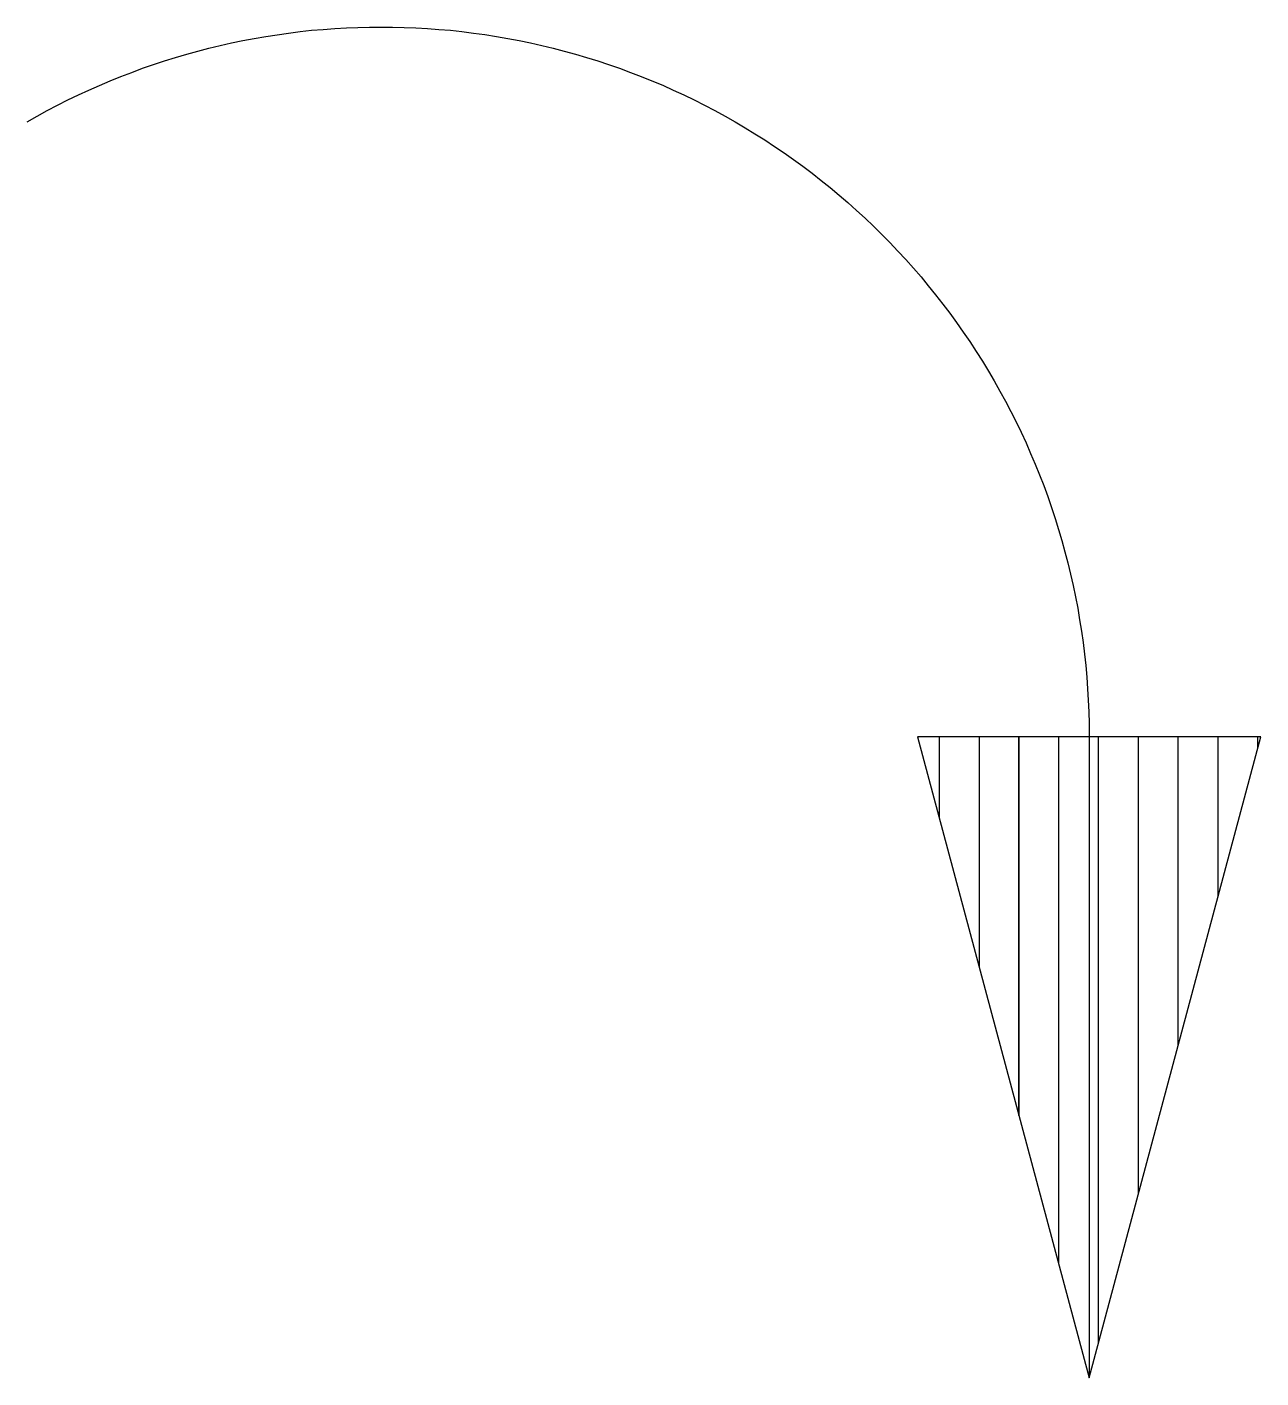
# Model space of a CAD drawing. Extents: x -8.9 to 1.5, y 0 to 11.3.
import ezdxf

# ---------------------------------------------------------------- set-up
doc = ezdxf.new("R2010")
doc.units = 0
doc.header["$MEASUREMENT"] = 0
doc.layers.add('SCD_DRAW', color=11, linetype='CONTINUOUS')

msp = doc.modelspace()

# ---------------------------------------------------------------- linework, layer by layer
at = {"layer": 'SCD_DRAW', "color": 6, "linetype": 'CONTINUOUS'}
for p, q in [((-6.107694, 11.330718), (-6.010674, 11.333688)), ((-6.010674, 11.333688), (-5.913654, 11.333688)), ((-5.913654, 11.333688), (-5.816634, 11.333688)), ((-5.816634, 11.333688), (-5.718624, 11.330718)), ((-7.166994, 11.200038), (-7.071954, 11.219838)), ((-7.071954, 11.219838), (-6.976914, 11.237658)), ((-6.976914, 11.237658), (-6.880884, 11.254488)), ((-6.880884, 11.254488), (-6.784854, 11.269338)), ((-6.784854, 11.269338), (-6.688824, 11.283198)), ((-6.688824, 11.283198), (-6.591804, 11.295078)), ((-6.591804, 11.295078), (-6.495774, 11.305968)), ((-6.495774, 11.305968), (-6.398754, 11.313888)), ((-6.398754, 11.313888), (-6.301734, 11.321808)), ((-6.301734, 11.321808), (-6.204714, 11.326758)), ((-6.204714, 11.326758), (-6.107694, 11.330718)), ((-5.718624, 11.330718), (-5.621604, 11.326758)), ((-5.621604, 11.326758), (-5.524584, 11.321808)), ((-5.524584, 11.321808), (-5.427564, 11.313888)), ((-5.427564, 11.313888), (-5.331534, 11.305968)), ((-5.331534, 11.305968), (-5.234514, 11.295078)), ((-5.234514, 11.295078), (-5.138484, 11.283198)), ((-5.138484, 11.283198), (-5.041464, 11.270328)), ((-5.041464, 11.270328), (-4.945434, 11.254488)), ((-4.945434, 11.254488), (-4.850394, 11.238648)), ((-4.850394, 11.238648), (-4.754364, 11.219838)), ((-4.754364, 11.219838), (-4.659324, 11.200038)), ((-7.637244, 11.078268), (-7.544184, 11.105988)), ((-7.544184, 11.105988), (-7.451124, 11.131728)), ((-7.451124, 11.131728), (-7.357074, 11.156478)), ((-7.357074, 11.156478), (-7.262034, 11.179248)), ((-7.262034, 11.179248), (-7.166994, 11.200038)), ((-4.659324, 11.200038), (-4.564284, 11.179248)), ((-4.564284, 11.179248), (-4.470234, 11.156478)), ((-4.470234, 11.156478), (-4.376184, 11.131728)), ((-4.376184, 11.131728), (-4.282134, 11.105988)), ((-4.282134, 11.105988), (-4.189074, 11.078268)), ((-7.914444, 10.987188), (-7.822374, 11.018868)), ((-7.822374, 11.018868), (-7.730304, 11.049558)), ((-7.730304, 11.049558), (-7.637244, 11.078268)), ((-4.189074, 11.078268), (-4.096014, 11.049558)), ((-4.096014, 11.049558), (-4.003944, 11.018868)), ((-4.003944, 11.018868), (-3.911874, 10.987188)), ((-8.275794, 10.843638), (-8.186694, 10.882248)), ((-8.186694, 10.882248), (-8.096604, 10.917888)), ((-8.096604, 10.917888), (-8.005524, 10.953528)), ((-8.005524, 10.953528), (-7.914444, 10.987188)), ((-3.911874, 10.987188), (-3.820794, 10.953528)), ((-3.820794, 10.953528), (-3.730704, 10.918878)), ((-3.730704, 10.918878), (-3.640614, 10.882248)), ((-3.640614, 10.882248), (-3.550524, 10.844628)), ((-8.453004, 10.763448), (-8.364894, 10.805028)), ((-8.364894, 10.805028), (-8.275794, 10.843638)), ((-3.550524, 10.844628), (-3.461424, 10.805028)), ((-3.461424, 10.805028), (-3.373314, 10.763448)), ((-8.713374, 10.632768), (-8.627244, 10.677318)), ((-8.627244, 10.677318), (-8.540124, 10.721868)), ((-8.540124, 10.721868), (-8.453004, 10.763448)), ((-3.373314, 10.763448), (-3.286194, 10.721868)), ((-3.286194, 10.721868), (-3.199074, 10.678308)), ((-3.199074, 10.678308), (-3.112944, 10.632768)), ((-8.883654, 10.538718), (-8.798514, 10.586238)), ((-8.798514, 10.586238), (-8.713374, 10.632768)), ((-3.112944, 10.632768), (-3.027804, 10.586238)), ((-3.027804, 10.586238), (-2.943654, 10.538718)), ((-2.943654, 10.538718), (-2.859504, 10.489218)), ((-2.859504, 10.489218), (-2.776344, 10.438728)), ((-2.776344, 10.438728), (-2.694174, 10.386258)), ((-2.694174, 10.386258), (-2.612994, 10.332798)), ((-2.612994, 10.332798), (-2.532804, 10.278348)), ((-2.532804, 10.278348), (-2.453604, 10.222908)), ((-2.453604, 10.222908), (-2.374404, 10.165488)), ((-2.374404, 10.165488), (-2.297184, 10.107078)), ((-2.297184, 10.107078), (-2.220954, 10.046688)), ((-2.220954, 10.046688), (-2.144724, 9.986298)), ((-2.144724, 9.986298), (-2.070474, 9.923928)), ((-2.070474, 9.923928), (-1.997214, 9.860568)), ((-1.997214, 9.860568), (-1.923954, 9.795228)), ((-1.923954, 9.795228), (-1.852674, 9.729888)), ((-1.852674, 9.729888), (-1.782384, 9.662568)), ((-1.782384, 9.662568), (-1.713084, 9.594258)), ((-1.713084, 9.594258), (-1.644774, 9.524958)), ((-1.644774, 9.524958), (-1.577454, 9.454668)), ((-1.577454, 9.454668), (-1.512114, 9.383388)), ((-1.512114, 9.383388), (-1.447764, 9.311118)), ((-1.447764, 9.311118), (-1.383414, 9.236868)), ((-1.383414, 9.236868), (-1.322034, 9.162618)), ((-1.322034, 9.162618), (-1.260654, 9.087378)), ((-1.260654, 9.087378), (-1.200264, 9.010158)), ((-1.200264, 9.010158), (-1.141854, 8.932938)), ((-1.141854, 8.932938), (-1.084434, 8.854728)), ((-1.084434, 8.854728), (-1.028994, 8.774538)), ((-1.028994, 8.774538), (-0.974544, 8.694348)), ((-0.974544, 8.694348), (-0.921084, 8.613168)), ((-0.921084, 8.613168), (-0.868614, 8.530998)), ((-0.868614, 8.530998), (-0.818124, 8.447838)), ((-0.818124, 8.447838), (-0.768624, 8.364678)), ((-0.768624, 8.364678), (-0.721104, 8.279538)), ((-0.721104, 8.279538), (-0.674574, 8.194398)), ((-0.674574, 8.194398), (-0.629034, 8.108268)), ((-0.629034, 8.108268), (-0.585474, 8.022138)), ((-0.585474, 8.022138), (-0.543894, 7.934028)), ((-0.543894, 7.934028), (-0.502314, 7.845918)), ((-0.502314, 7.845918), (-0.463704, 7.756818)), ((-0.463704, 7.756818), (-0.425094, 7.667718)), ((-0.425094, 7.667718), (-0.388464, 7.577628)), ((-0.388464, 7.577628), (-0.353814, 7.486548)), ((-0.353814, 7.486548), (-0.320154, 7.395468)), ((-0.320154, 7.395468), (-0.288474, 7.304388)), ((-0.288474, 7.304388), (-0.257784, 7.211328)), ((-0.257784, 7.211328), (-0.229074, 7.119258)), ((-0.229074, 7.119258), (-0.201354, 7.025208)), ((-0.201354, 7.025208), (-0.175614, 6.932148)), ((-0.175614, 6.932148), (-0.150864, 6.838098)), ((-0.150864, 6.838098), (-0.128094, 6.743058)), ((-0.128094, 6.743058), (-0.107304, 6.649008)), ((-0.107304, 6.649008), (-0.087504, 6.552978)), ((-0.087504, 6.552978), (-0.068694, 6.457938)), ((-0.068694, 6.457938), (-0.052854, 6.361908)), ((-0.052854, 6.361908), (-0.037014, 6.265878)), ((-0.037014, 6.265878), (-0.024144, 6.169848)), ((-0.024144, 6.169848), (-0.012264, 6.073818)), ((-0.012264, 6.073818), (-0.001374, 5.976798)), ((-0.001374, 5.976798), (0.006546, 5.879778)), ((0.006546, 5.879778), (0.014466, 5.782758)), ((0.014466, 5.782758), (0.019416, 5.685738)), ((0.019416, 5.685738), (0.023376, 5.588718)), ((0.023376, 5.588718), (0.026346, 5.491698)), ((0.026346, 5.491698), (0.026346, 5.394678)), ((0.026346, 5.394678), (0.026346, 0.001158))]:
    msp.add_line(p, q, dxfattribs=at)
msp.add_lwpolyline([(0.026346, 0.001158), (1.468776, 5.378838), (-1.413114, 5.378838)], close=True, dxfattribs=at)
for points in [[(-1.230954, 5.378838, 0), (-1.230954, 4.695738, 0)], [(-0.896334, 5.378838, 0), (-0.896334, 3.448338, 0)], [(-0.561714, 2.202918, 0), (-0.561714, 5.378838, 0)], [(-0.561714, 5.378838, 0), (-0.561714, 2.202918, 0)], [(-0.228084, 0.955518, 0), (-0.228084, 5.378838, 0)], [(0.105546, 0.293208, 0), (0.105546, 5.378838, 0)], [(0.440166, 1.539618, 0), (0.440166, 5.378838, 0)], [(0.774786, 2.787018, 0), (0.774786, 5.378838, 0)], [(1.108416, 4.034418, 0), (1.108416, 5.378838, 0)], [(1.442046, 5.279838, 0), (1.442046, 5.378838, 0)]]:
    msp.add_polyline3d(points, dxfattribs=at)

doc.saveas('drawing.dxf')
